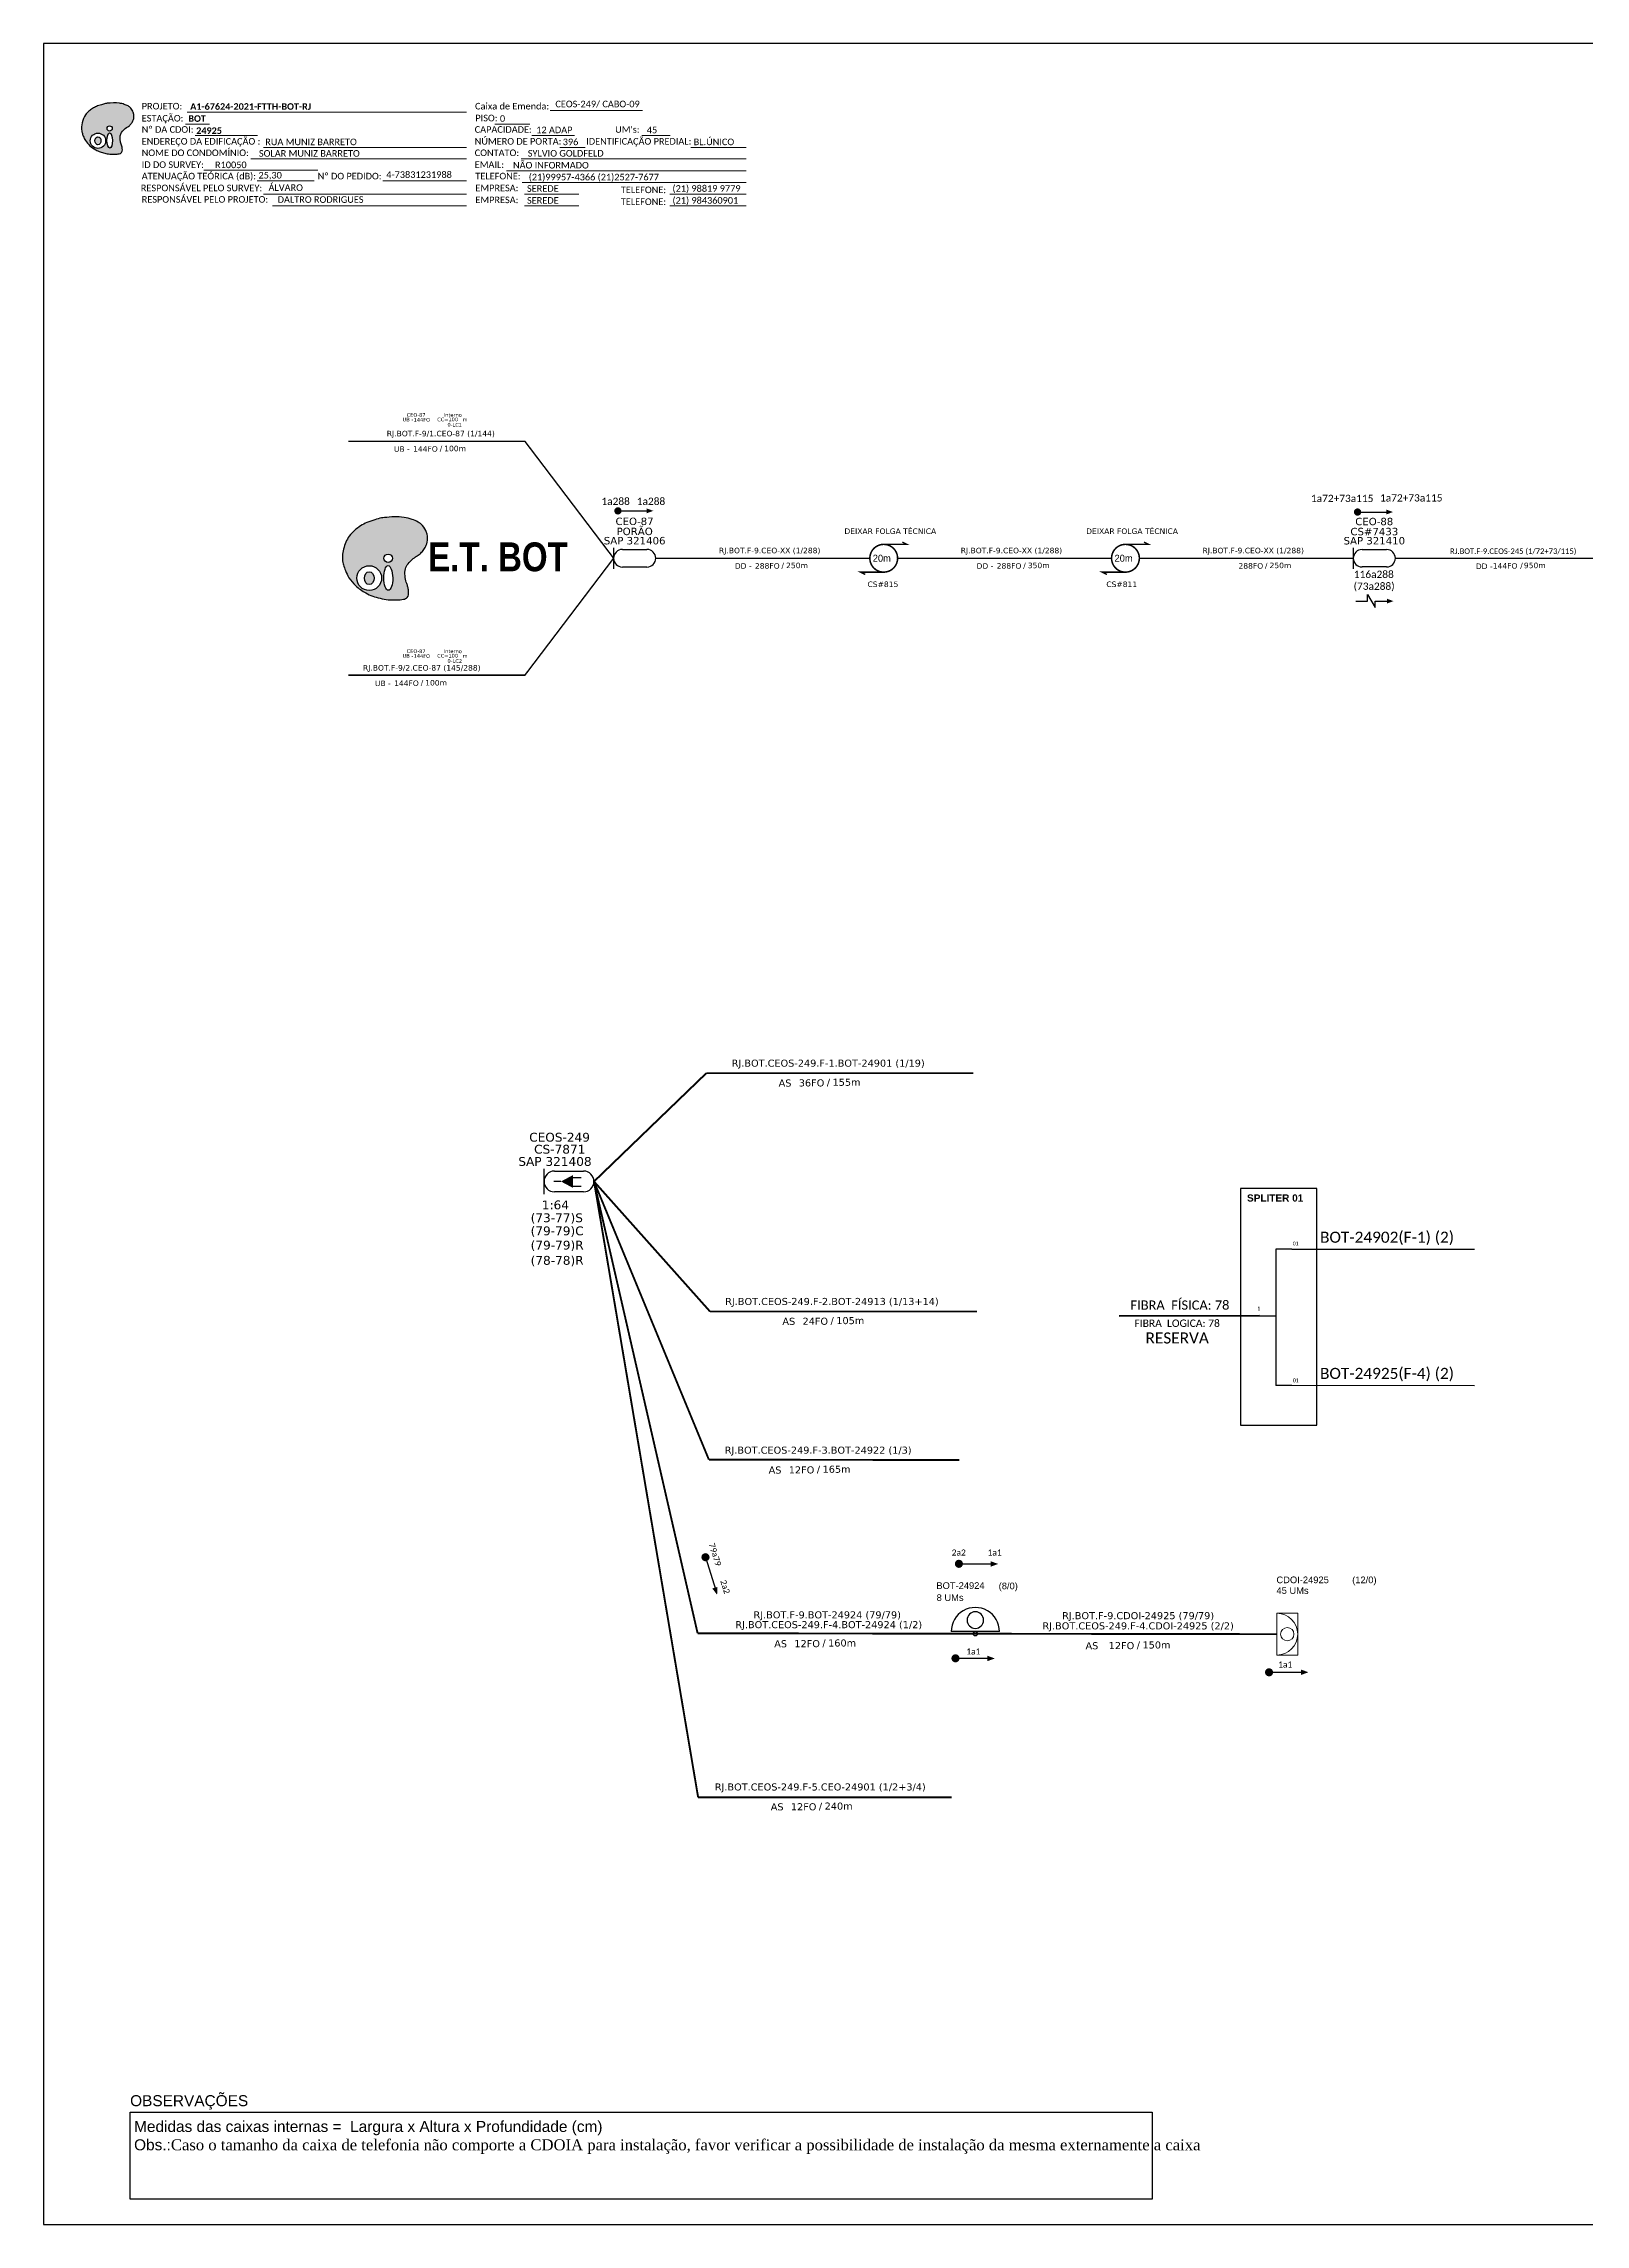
# Model space of a CAD drawing. Header units: metres. Extents: x -1286 to 453, y -500 to 94.
# Drawn here: x -1286 to -866, y -500 to 94 of the extents above; entities that cross this region are included whole.
import ezdxf
from ezdxf.enums import TextEntityAlignment as Align

# ---------------------------------------------------------------- set-up
doc = ezdxf.new("R2010")
doc.units = ezdxf.units.M
for name, color, linetype, lineweight in [("20.0-LEGENDA DOS CDO'S", 1, 'Continuous', 0), ('20.1-CDO_INTERIOR', 1, 'Continuous', 0), ('40.1-ETIQUETAS', 1, 'Continuous', 20)]:
    doc.layers.add(name, color=color, linetype=linetype, lineweight=lineweight)
for name, color, linetype in [('20.4-CEOS', 1, 'Continuous'), ('20.5-CABO AÉREO', 1, 'Continuous'), ('20.5-CEO', 1, 'Continuous'), ('CAP a instalar', 1, 'Continuous'), ('E.T.', 7, 'Continuous'), ('label_cabos', 7, 'Continuous'), ('SETA', 7, 'Continuous'), ('texto', 255, 'Continuous'), ('UNIFILAR', 7, 'Continuous')]:
    doc.layers.add(name, color=color, linetype=linetype)
doc.styles.add('ARIAL', font='arial.ttf')
doc.styles.add('siredit', font='verdana.ttf')
doc.styles.add('SWISS BIT', font='swisscb.ttf')
doc.styles.add('WMF-Calibri0', font='calibri.ttf')
doc.styles.add('WMF-Calibri1', font='calibrib.ttf')
doc.linetypes.add('FENCELINE1', pattern='A,0.25,-0.1,[133,ltypeshp.shx,S=0.1,R=0,X=-0.1,Y=0],-0.1,1', length=1.45)

# ---------------------------------------------------------------- blocks, each defined once
blk = doc.blocks.new('ETIQUETA_RS5F')
at = {"layer": '40.1-ETIQUETAS', "color": 0, "style": 'siredit'}
blk.add_text('/', height=1.5, dxfattribs=at).set_placement((1.58, -1.95), align=Align.MIDDLE_RIGHT)
for tag, p in [('ETIQUETA_R_PRIMARIA', (1.21, 4.1)), ('ETIQUETA_R_SECUNDARIA', (1.21, 2.1)), ('F_ATIVAS/F_MORTAS', (1.14, -4.24))]:
    blk.add_attdef(tag, text='', height=1.5, dxfattribs=at).set_placement(p, align=Align.MIDDLE_CENTER)
for tag, p in [('TIPO_CABO', (-6.58, -2.12)), ('CAP_CABO', (0.4, -2.09))]:
    blk.add_attdef(tag, text='', height=1.5, dxfattribs=at).set_placement(p, align=Align.MIDDLE_RIGHT)
blk.add_attdef('METROS', text='', height=1.5, dxfattribs=at).set_placement((2.14, -1.95), align=Align.MIDDLE_LEFT)
for tag, p in [('FUSÃO_1', (0.85, -8.39)), ('FUSÃO_2', (0.85, -10.6)), ('FUSÃO_3', (0.85, -12.93)), ('FUSÃO_4', (0.85, -15.14)), ('FUSÃO_5', (0.85, -17.16))]:
    blk.add_attdef(tag, text='', height=1.5, dxfattribs=at).set_placement(p, align=Align.CENTER)
blk = doc.blocks.new('Inst CB INT CFOI-SM-UB-144')
at = {"layer": 'label_cabos', "color": 0, "style": 'siredit'}
for tag, flags, p in [('ID_ATIVIDADE', 3, (1.31, 2.67)), ('/', 2, (7.71, -0.05)), ('FATOR', 1, (11.56, 2.55))]:
    blk.add_attdef(tag, text='', height=1, rotation=359.69001, dxfattribs=dict(at, flags=flags)).set_placement(p, align=Align.MIDDLE_CENTER)
for tag, p in [('TIPO_CABO', (1.11, 0)), ('DESTINO_CABO', (3.13, 1.26)), ('CABO', (4.69, -0.05)), ('LANCE', (10.41, 0.02)), ('TIPO_CABO', (13.11, 1.24)), ('UND', (16.46, 0)), ('FID', (13.65, -1.41))]:
    blk.add_attdef(tag, text='', height=1, rotation=359.69001, dxfattribs=at).set_placement(p, align=Align.MIDDLE_CENTER)
blk.add_attdef('QTDE', (11.93, -0.45), '', height=1, rotation=359.69001, dxfattribs=at)
blk = doc.blocks.new('OI')
h = blk.add_hatch(color=40)
edge = h.paths.add_edge_path()
edge.add_spline(control_points=[(4.35, -0.67), (3.92, -0.99), (3.26, -1.5), (2.81, -2.59), (2.9, -3.5), (3.06, -4.27), (3.31, -4.85), (3.37, -5.39), (3.4, -5.88), (3.2, -6.4), (2.54, -6.61), (1.65, -6.63), (0.55, -6.67), (-0.56, -6.42), (-1.61, -6.14), (-2.77, -5.61), (-3.92, -4.77), (-4.89, -3.7), (-5.34, -2.65), (-5.6, -1.94), (-5.85, -0.96), (-5.71, 0.47), (-5.1, 2.02), (-4.14, 3.02), (-3.3, 3.61), (-2.37, 4.16), (-1.36, 4.44), (-0.56, 4.7), (0.79, 4.85), (2.24, 4.97), (3.79, 4.57), (4.67, 4.21), (5.44, 3.65), (5.76, 2.99), (6.03, 2.21), (6.01, 1.46), (5.72, 0.64), (5.31, 0.08), (4.88, -0.38), (4.51, -0.55), (4.35, -0.67)], knot_values=[0, 0, 0, 0, 1.60434, 2.417191, 3.427595, 4.282808, 4.776746, 5.304182, 5.888771, 6.258406, 6.858137, 7.79129, 8.986195, 10.124242, 11.187857, 12.242908, 13.953784, 15.414161, 16.515391, 17.349188, 17.675853, 19.552021, 21.515531, 22.568638, 23.63245, 24.621084, 25.782718, 26.745347, 27.142653, 29.870543, 31.004649, 31.921532, 32.709589, 33.801391, 34.042471, 35.192333, 35.971461, 36.628871, 37.254359, 37.836911, 37.836911, 37.836911, 37.836911], degree=3, periodic=0)
h.paths.add_polyline_path([(1.13, -0.87, -1), (-0.04, -0.87, -1)], flags=16)
edge = h.paths.add_edge_path(flags=16)
edge.add_ellipse((0.56, -3.59), major_axis=(-0.02, 1.71), ratio=0.361305, start_angle=0, end_angle=360)
h.paths.add_polyline_path([(-0.36, -3.62, -1), (-3.8, -3.62, -1)], flags=16)
edge = h.paths.add_edge_path(flags=0)
edge.add_ellipse((-2.08, -3.62), major_axis=(0, 0.885), ratio=0.758294, start_angle=0, end_angle=360)
at = {"color": 40}
for centre, radius in [((-2.08, -3.62), 1.72), ((0.54, -0.87), 0.587)]:
    blk.add_circle(centre, radius, dxfattribs=at)
blk.add_ellipse((-2.08, -3.62), major_axis=(0, 0.885), ratio=0.758294, start_param=-3.141592653589792, end_param=3.141592653589792, dxfattribs=at)
blk.add_ellipse((0.56, -3.59), major_axis=(-0.02, 1.71), ratio=0.361305, dxfattribs=at)
at = {"color": 40, "start_tangent": (-0.800898, -0.598801), "end_tangent": (-0.800898, -0.598801)}
blk.add_spline([(4.35, -0.67), (3.2, -1.78), (2.9, -2.54), (2.92, -3.55), (3.12, -4.38), (3.28, -4.85), (3.37, -5.37), (3.35, -5.95), (3.2, -6.29), (2.66, -6.55), (1.73, -6.63), (0.54, -6.62), (-0.58, -6.41), (-1.6, -6.11), (-2.56, -5.67), (-3.95, -4.67), (-4.89, -3.56), (-5.37, -2.56), (-5.64, -1.78), (-5.72, -1.46), (-5.63, 0.42), (-4.84, 2.22), (-4.13, 2.99), (-3.27, 3.62), (-2.4, 4.09), (-1.3, 4.47), (-0.37, 4.72), (0.02, 4.77), (2.75, 4.8), (3.85, 4.53), (4.69, 4.16), (5.31, 3.68), (5.85, 2.73), (5.93, 2.5), (5.94, 1.35), (5.67, 0.62), (5.29, 0.08), (4.84, -0.36), (4.35, -0.67)], degree=3, dxfattribs=at)

msp = doc.modelspace()

# ---------------------------------------------------------------- linework, layer by layer
at = {"color": 7}
for p, q in [((-939.46, -217.69), (-960.2, -217.69)), ((-960.2, -217.69), (-960.2, -282.07)), ((-939.46, -282.07), (-939.46, -217.69)), ((-960.2, -282.07), (-939.46, -282.07))]:
    msp.add_line(p, q, dxfattribs=at)
at = {"color": 7, "linetype": 'Continuous'}
for p, q in [((-950.63, -234.16), (-950.63, -271.28)), ((-946.2, -234.16), (-950.63, -234.16)), ((-955.01, -252.33), (-950.65, -252.33)), ((-946.2, -271.28), (-950.63, -271.28))]:
    msp.add_line(p, q, dxfattribs=at)
at = {"color": 10, "linetype": 'Continuous'}
for p, q in [((-946.2, -234.16), (-896.55, -234.18)), ((-946.2, -271.26), (-896.55, -271.28))]:
    msp.add_line(p, q, dxfattribs=at)
at = {"color": 0}
for p, q in [((-1262.5, -469.23), (-984.25, -469.23)), ((-1262.5, -492.93), (-1262.5, -469.23)), ((-984.25, -469.23), (-984.25, -492.93)), ((-984.25, -492.93), (-1262.5, -492.93))]:
    msp.add_line(p, q, dxfattribs=at)
msp.add_lwpolyline([(-1286.07, -499.81), (-445.07, -499.81), (-445.07, 94.19), (-1286.07, 94.19)], close=True)
at = {"color": 7, "lineweight": 0}
for points in [[(-1247.47, 72.24), (-1240.92, 72.24)], [(-1246.96, 75.52), (-1170.98, 75.52)], [(-1163.19, 72.28), (-1153.71, 72.28)], [(-1148.15, 76.01), (-1123.01, 76.01)], [(-1244.81, 69.17), (-1227.84, 69.17)], [(-1226.24, 65.93), (-1170.98, 65.93)], [(-1153.14, 69.17), (-1141.52, 69.17)], [(-1145.56, 65.93), (-1138.61, 65.93)], [(-1123.2, 69.17), (-1115.53, 69.17)], [(-1109.86, 65.93), (-1094.82, 65.93)], [(-1242.49, 59.75), (-1211.44, 59.75)], [(-1229.65, 62.82), (-1170.98, 62.82)], [(-1160.06, 59.58), (-1094.8, 59.58)], [(-1156.02, 62.82), (-1094.8, 62.82)], [(-1227.96, 56.79), (-1212.45, 56.79)], [(-1193.73, 56.79), (-1170.96, 56.79)], [(-1155.78, 56.34), (-1094.8, 56.34)], [(-1226.24, 53.23), (-1170.98, 53.23)], [(-1223.75, 49.99), (-1170.98, 49.99)], [(-1155.17, 53.23), (-1140.37, 53.23)], [(-1155.17, 49.99), (-1140.37, 49.99)], [(-1115.57, 53.23), (-1094.8, 53.23)], [(-1115.57, 49.99), (-1094.8, 49.99)]]:
    msp.add_lwpolyline(points, dxfattribs=at)
at = {"color": 7}
for points, const_width in [([(-1130.21, -33.08, 1), (-1129.22, -33.08, 1)], 0.99), ([(-928.84, -33.4, 1), (-927.85, -33.4, 1)], 0.99), ([(-1057.35, -42.2, 1.000012), (-1057.35, -49.76, 0.999978)], 0.42), ([(-991.54, -42.2, 1.000012), (-991.54, -49.76, 0.999978)], 0.42)]:
    msp.add_lwpolyline(points, format="xyb", close=True, dxfattribs=dict(at, const_width=const_width))
at = {"color": 7, "const_width": 0.394}
for points in [[(-1057.35, -42.2), (-1051.05, -42.2), (-1052.31, -41.57)], [(-991.54, -42.2), (-985.24, -42.2), (-986.5, -41.57)], [(-1057.35, -49.76), (-1063.65, -49.76), (-1062.39, -50.39)], [(-991.54, -49.76), (-997.84, -49.76), (-996.58, -50.39)]]:
    msp.add_lwpolyline(points, dxfattribs=at)
at = {"color": 7}
msp.add_lwpolyline([(-925.63, -57.66), (-925.63, -55.9), (-923.54, -59.4), (-923.53, -57.66)], dxfattribs=at)
at = {"const_width": 1.1}
for points in [[(-1106.04, -317.55, 1), (-1105.71, -318.6, 1)], [(-1037.44, -319.88, 1), (-1036.34, -319.88, 1)], [(-1038.36, -345.62, 1), (-1037.26, -345.62, 1)]]:
    msp.add_lwpolyline(points, format="xyb", close=True, dxfattribs=at)
msp.add_lwpolyline([(-952.99, -349.43, 1.1, 1.1, 1), (-951.89, -349.43, 1.1, 1.1, 1)], format="xyseb", close=True)
at = {"layer": '20.1-CDO_INTERIOR', "color": 1, "lineweight": 18}
msp.add_lwpolyline([(-944.64, -344.72), (-944.64, -333.35), (-950.32, -333.35), (-950.32, -344.72)], close=True, dxfattribs=at)
msp.add_circle((-947.48, -339.04), 1.82, dxfattribs=at)
msp.add_arc((-950.32, -339.04), 5.68, 270, 90, dxfattribs=at)
at = {"layer": '20.4-CEOS', "color": 5}
for p, q in [((-1147.01, -212.9), (-1139.06, -212.9)), ((-1139.06, -218.57), (-1147.01, -218.57))]:
    msp.add_line(p, q, dxfattribs=at)
for points in [[(-1149.84, -219.15), (-1149.84, -212.32)], [(-1145.23, -215.74), (-1147.14, -215.74)], [(-1142.09, -214.61), (-1139.68, -214.61)], [(-1142.09, -216.97), (-1139.68, -216.97)]]:
    msp.add_lwpolyline(points, dxfattribs=at)
msp.add_lwpolyline([(-1145.23, -215.74, 0, 3.5, 0), (-1141.94, -215.74, 3.5, 3.5, 0)], format="xyseb", dxfattribs=at)
for centre, start, end in [((-1147.01, -215.74), 90, 270), ((-1139.06, -215.74), 270, 90)]:
    msp.add_arc(centre, 2.83, start, end, dxfattribs=at)
at = {"layer": '20.5-CABO AÉREO', "color": 7, "ltscale": 50, "const_width": 0.4}
for points in [[(-1203.11, -14.15), (-1155.03, -14.15), (-1130.89, -45.98)], [(-1203.11, -77.81), (-1155.03, -77.81), (-1130.89, -45.98)], [(-1119.39, -45.98), (-1061.13, -45.98)], [(-1053.57, -45.98), (-995.32, -45.98)], [(-987.76, -45.98), (-929.5, -45.98)]]:
    msp.add_lwpolyline(points, dxfattribs=at)
at = {"layer": '20.5-CEO', "color": 7}
for p, q in [((-1128.51, -43.59), (-1121.81, -43.59)), ((-927.12, -43.6), (-920.44, -43.6)), ((-1121.81, -48.37), (-1128.51, -48.37)), ((-920.44, -48.36), (-927.12, -48.36))]:
    msp.add_line(p, q, dxfattribs=at)
for points in [[(-1130.89, -43.1), (-1130.89, -48.86)], [(-929.5, -43.11), (-929.5, -48.85)]]:
    msp.add_lwpolyline(points, dxfattribs=at)
for centre, radius, start, end in [((-1128.51, -45.98), 2.39, 90, 270), ((-1121.81, -45.98), 2.39, 270, 90), ((-927.12, -45.98), 2.38, 90, 270), ((-920.44, -45.98), 2.38, 270, 90)]:
    msp.add_arc(centre, radius, start, end, dxfattribs=at)
at = {"layer": '40.1-ETIQUETAS', "color": 7, "const_width": 0.4}
msp.add_lwpolyline([(-918, -45.98), (-859.77, -45.98)], dxfattribs=at)
at = {"layer": 'CAP a instalar', "color": 7, "linetype": 'FENCELINE1', "ltscale": 7, "const_width": 0.513}
for points in [[(-1105.66, -186.25), (-1136.22, -215.74)], [(-1105.66, -186.25), (-1032.96, -186.25)], [(-1136.22, -215.74), (-1104.64, -251.16)], [(-1136.22, -215.74), (-1104.95, -291.5)], [(-1107.88, -383.46), (-1136.22, -215.74)], [(-1104.64, -251.16), (-1031.94, -251.16)], [(-1104.95, -291.5), (-1036.74, -291.61)], [(-1107.88, -383.46), (-1038.83, -383.49)]]:
    msp.add_lwpolyline(points, dxfattribs=at)
at = {"layer": 'CAP a instalar', "color": 5, "linetype": 'FENCELINE1', "ltscale": 7, "const_width": 0.513}
for points in [[(-1136.22, -215.74), (-1108.02, -338.8)], [(-1108.02, -338.8), (-1032.35, -338.92)]]:
    msp.add_lwpolyline(points, dxfattribs=at)
at = {"layer": 'CAP a instalar', "color": 1, "linetype": 'FENCELINE1', "ltscale": 7, "const_width": 0.513}
msp.add_lwpolyline([(-1032.35, -338.92), (-950.37, -339.04)], dxfattribs=at)
at = {"layer": 'label_cabos', "color": 5}
msp.add_line((-1025.87, -338.32), (-1038.96, -338.32), dxfattribs=at)
for centre, major_axis, end_param in [((-1032.41, -338.32), (4.63, 4.63), 8.63938), ((-1032.41, -335.21), (1.6, 1.6), 11.780972), ((-1032.41, -338.92), (0.428, 0.428), 11.780972)]:
    msp.add_ellipse(centre, major_axis=major_axis, ratio=1, start_param=5.497787, end_param=end_param, dxfattribs=at)
at = {"layer": 'SETA', "color": 7}
for points in [[(-1129.71, -33.08), (-1121.2, -33.08)], [(-928.34, -33.4), (-919.83, -33.4)], [(-928.79, -57.66), (-925.63, -57.66)], [(-923.53, -57.66), (-920.37, -57.66)]]:
    msp.add_lwpolyline(points, dxfattribs=at)
at = {"layer": 'SETA'}
for points in [[(-1105.87, -318.08), (-1103.04, -327.1)], [(-1036.89, -319.88), (-1027.44, -319.88)], [(-1037.81, -345.62), (-1028.35, -345.62)], [(-952.44, -349.43), (-942.98, -349.43)]]:
    msp.add_lwpolyline(points, dxfattribs=at)
at = {"layer": 'SETA', "color": 7}
for points in [[(-1121.88, -32.41), (-1120.07, -33.07), (-1121.88, -33.73)], [(-920.51, -32.73), (-918.7, -33.39), (-920.51, -34.05)], [(-920.37, -57), (-918.56, -57.66), (-920.37, -58.32)]]:
    msp.add_solid(points, dxfattribs=at)
at = {"layer": 'SETA'}
for points in [[(-1028.2, -319.19), (-1026.18, -319.92), (-1028.2, -320.65)], [(-1102.61, -326.17), (-1102.71, -328.31), (-1104.01, -326.61)], [(-1029.11, -344.93), (-1027.09, -345.66), (-1029.11, -346.39)], [(-943.74, -348.68), (-941.72, -349.42), (-943.74, -350.15)]]:
    msp.add_solid(points, dxfattribs=at)
at = {"layer": 'UNIFILAR', "color": 1, "linetype": 'Continuous', "lineweight": 60}
msp.add_line((-955.01, -252.33), (-993.28, -252.46), dxfattribs=at)

# ---------------------------------------------------------------- block references
at = {"color": 7, "xscale": 1.213923925163967, "yscale": 1.213923925163967, "zscale": 1.213923925163967, "rotation": 0.1532896023949059}
msp.add_blockref('OI', (-1268.76, 72.14), dxfattribs=at)
at = {"layer": '40.1-ETIQUETAS', "color": 7}
ref = msp.add_blockref('ETIQUETA_RS5F', (-1179.12, -14.12), dxfattribs=at)
ref.add_attrib('ETIQUETA_R_SECUNDARIA', 'RJ.BOT.F-9/1.CEO-87 (1/144)', dxfattribs={"color": 0, "height": 1.5, "style": 'siredit'}).set_placement((-1177.94, -12.02), align=Align.MIDDLE_CENTER)
ref.add_attrib('TIPO_CABO', 'UB - ', dxfattribs={"color": 0, "height": 1.5, "style": 'siredit'}).set_placement((-1185.74, -16.24), align=Align.MIDDLE_RIGHT)
ref.add_attrib('CAP_CABO', '144FO', dxfattribs={"color": 0, "height": 1.5, "style": 'siredit'}).set_placement((-1178.76, -16.21), align=Align.MIDDLE_RIGHT)
ref.add_attrib('METROS', '100m', dxfattribs={"color": 0, "height": 1.5, "style": 'siredit'}).set_placement((-1177.01, -16.08), align=Align.MIDDLE_LEFT)
ref = msp.add_blockref('ETIQUETA_RS5F', (-1184.3, -77.93), dxfattribs=at)
ref.add_attrib('ETIQUETA_R_SECUNDARIA', 'RJ.BOT.F-9/2.CEO-87 (145/288)', dxfattribs={"color": 0, "height": 1.5, "style": 'siredit'}).set_placement((-1183.12, -75.83), align=Align.MIDDLE_CENTER)
ref.add_attrib('TIPO_CABO', 'UB - ', dxfattribs={"color": 0, "height": 1.5, "style": 'siredit'}).set_placement((-1190.91, -80.05), align=Align.MIDDLE_RIGHT)
ref.add_attrib('CAP_CABO', '144FO', dxfattribs={"color": 0, "height": 1.5, "style": 'siredit'}).set_placement((-1183.93, -80.03), align=Align.MIDDLE_RIGHT)
ref.add_attrib('METROS', '100m', dxfattribs={"color": 0, "height": 1.5, "style": 'siredit'}).set_placement((-1182.19, -79.89), align=Align.MIDDLE_LEFT)
ref = msp.add_blockref('ETIQUETA_RS5F', (-1073.99, -186.21), dxfattribs=dict(at, xscale=1.283039983498748, yscale=1.283039983498748, zscale=1.283039983498748))
ref.add_attrib('ETIQUETA_R_SECUNDARIA', 'RJ.BOT.CEOS-249.F-1.BOT-24901 (1/19)', dxfattribs={"color": 0, "height": 1.9246, "style": 'siredit'}).set_placement((-1072.47, -183.51), align=Align.MIDDLE_CENTER)
ref.add_attrib('TIPO_CABO', 'AS', dxfattribs={"color": 0, "height": 1.925, "style": 'siredit'}).set_placement((-1082.48, -188.92), align=Align.MIDDLE_RIGHT)
ref.add_attrib('CAP_CABO', '36FO', dxfattribs={"color": 0, "height": 1.925, "style": 'siredit'}).set_placement((-1073.52, -188.89), align=Align.MIDDLE_RIGHT)
ref.add_attrib('METROS', '155m', dxfattribs={"color": 0, "height": 1.925, "style": 'siredit'}).set_placement((-1071.28, -188.71), align=Align.MIDDLE_LEFT)
ref = msp.add_blockref('ETIQUETA_RS5F', (-1072.97, -251.12), dxfattribs=dict(at, xscale=1.283039983498748, yscale=1.283039983498748, zscale=1.283039983498748))
ref.add_attrib('ETIQUETA_R_SECUNDARIA', 'RJ.BOT.CEOS-249.F-2.BOT-24913 (1/13+14)', dxfattribs={"color": 0, "height": 1.9246, "style": 'siredit'}).set_placement((-1071.45, -248.42), align=Align.MIDDLE_CENTER)
ref.add_attrib('TIPO_CABO', 'AS', dxfattribs={"color": 0, "height": 1.925, "style": 'siredit'}).set_placement((-1081.46, -253.83), align=Align.MIDDLE_RIGHT)
ref.add_attrib('CAP_CABO', '24FO', dxfattribs={"color": 0, "height": 1.925, "style": 'siredit'}).set_placement((-1072.5, -253.81), align=Align.MIDDLE_RIGHT)
ref.add_attrib('METROS', '105m', dxfattribs={"color": 0, "height": 1.925, "style": 'siredit'}).set_placement((-1070.26, -253.63), align=Align.MIDDLE_LEFT)
ref = msp.add_blockref('ETIQUETA_RS5F', (-1076.71, -291.62), dxfattribs=dict(at, xscale=1.283039983498748, yscale=1.283039983498748, zscale=1.283039983498748))
ref.add_attrib('ETIQUETA_R_SECUNDARIA', 'RJ.BOT.CEOS-249.F-3.BOT-24922 (1/3)', dxfattribs={"color": 0, "height": 1.9246, "style": 'siredit'}).set_placement((-1075.2, -288.92), align=Align.MIDDLE_CENTER)
ref.add_attrib('TIPO_CABO', 'AS', dxfattribs={"color": 0, "height": 1.925, "style": 'siredit'}).set_placement((-1085.2, -294.33), align=Align.MIDDLE_RIGHT)
ref.add_attrib('CAP_CABO', '12FO', dxfattribs={"color": 0, "height": 1.925, "style": 'siredit'}).set_placement((-1076.24, -294.3), align=Align.MIDDLE_RIGHT)
ref.add_attrib('METROS', '165m', dxfattribs={"color": 0, "height": 1.925, "style": 'siredit'}).set_placement((-1074, -294.12), align=Align.MIDDLE_LEFT)
at = {"layer": 'E.T.', "color": 7, "xscale": 1.965288924615791, "yscale": 1.965288909013875, "zscale": 1.965288907678581}
msp.add_blockref('OI', (-1193.34, -44.29), dxfattribs=at)
at = {"layer": 'label_cabos', "color": 7, "lineweight": 0}
ref = msp.add_blockref('Inst CB INT CFOI-SM-UB-144', (-1187.79, -8.2), dxfattribs=at)
ref.add_attrib('DESTINO_CABO', 'CEO-87', dxfattribs={"color": 0, "height": 1, "rotation": 359.69001, "style": 'siredit'}).set_placement((-1184.66, -6.94), align=Align.MIDDLE_CENTER)
ref.add_attrib('CABO', '144FO', dxfattribs={"color": 0, "height": 1, "rotation": 359.69001, "style": 'siredit'}).set_placement((-1183.1, -8.25), align=Align.MIDDLE_CENTER)
ref.add_attrib('TIPO_CABO', 'Interno', dxfattribs={"color": 0, "height": 1, "rotation": 359.69001, "style": 'siredit'}).set_placement((-1174.68, -6.95), align=Align.MIDDLE_CENTER)
ref.add_attrib('FID', '0-LC1', dxfattribs={"color": 0, "height": 1, "rotation": 359.69001, "style": 'siredit'}).set_placement((-1174.14, -9.61), align=Align.MIDDLE_CENTER)
ref.add_attrib('LANCE', 'CC=', dxfattribs={"color": 0, "height": 1, "rotation": 359.69001, "style": 'siredit'}).set_placement((-1177.38, -8.18), align=Align.MIDDLE_CENTER)
ref.add_attrib('UND', 'm', dxfattribs={"color": 0, "height": 1, "rotation": 359.69001, "style": 'siredit'}).set_placement((-1171.33, -8.2), align=Align.MIDDLE_CENTER)
ref.add_attrib('TIPO_CABO', 'UB - ', dxfattribs={"color": 0, "height": 1, "rotation": 359.69001, "style": 'siredit'}).set_placement((-1186.68, -8.2), align=Align.MIDDLE_CENTER)
ref.add_attrib('QTDE', '100', (-1175.86, -8.65), dxfattribs={"color": 0, "height": 1, "rotation": 359.69001, "style": 'siredit'})
ref = msp.add_blockref('Inst CB INT CFOI-SM-UB-144', (-1187.79, -72.56), dxfattribs=at)
ref.add_attrib('DESTINO_CABO', 'CEO-87', dxfattribs={"color": 0, "height": 1, "rotation": 359.69001, "style": 'siredit'}).set_placement((-1184.66, -71.3), align=Align.MIDDLE_CENTER)
ref.add_attrib('CABO', '144FO', dxfattribs={"color": 0, "height": 1, "rotation": 359.69001, "style": 'siredit'}).set_placement((-1183.1, -72.61), align=Align.MIDDLE_CENTER)
ref.add_attrib('TIPO_CABO', 'Interno', dxfattribs={"color": 0, "height": 1, "rotation": 359.69001, "style": 'siredit'}).set_placement((-1174.68, -71.32), align=Align.MIDDLE_CENTER)
ref.add_attrib('FID', '0-LC2', dxfattribs={"color": 0, "height": 1, "rotation": 359.69001, "style": 'siredit'}).set_placement((-1174.14, -73.97), align=Align.MIDDLE_CENTER)
ref.add_attrib('LANCE', 'CC=', dxfattribs={"color": 0, "height": 1, "rotation": 359.69001, "style": 'siredit'}).set_placement((-1177.38, -72.54), align=Align.MIDDLE_CENTER)
ref.add_attrib('UND', 'm', dxfattribs={"color": 0, "height": 1, "rotation": 359.69001, "style": 'siredit'}).set_placement((-1171.33, -72.56), align=Align.MIDDLE_CENTER)
ref.add_attrib('TIPO_CABO', 'UB - ', dxfattribs={"color": 0, "height": 1, "rotation": 359.69001, "style": 'siredit'}).set_placement((-1186.68, -72.56), align=Align.MIDDLE_CENTER)
ref.add_attrib('QTDE', '100', (-1175.86, -73.02), dxfattribs={"color": 0, "height": 1, "rotation": 359.69001, "style": 'siredit'})

# ---------------------------------------------------------------- texts
at = {"color": 7, "lineweight": 0, "style": 'WMF-Calibri0'}
for s, height, p in [('PROJETO:', 1.793, (-1259.36, 76.26)), ('Caixa de Emenda:', 1.7927, (-1168.6, 76.26)), ('ESTAÇÃO:', 1.793, (-1259.36, 72.98)), ('Nº DA CDOI:', 1.7927, (-1259.36, 69.91)), ('CAPACIDADE:', 1.7927, (-1168.71, 69.91)), ('PISO:', 1.793, (-1168.53, 73.03)), ("UM's:", 1.793, (-1130.47, 69.91)), ('ENDEREÇO DA EDIFICAÇÃO :', 1.7927, (-1259.36, 66.68)), ('NOME DO CONDOMÍNIO:', 1.7927, (-1259.36, 63.56)), ('CONTATO:', 1.793, (-1168.71, 63.56)), ('NÚMERO DE PORTA:', 1.7927, (-1168.71, 66.68)), ('IDENTIFICAÇÃO PREDIAL:', 1.7927, (-1138.34, 66.68)), ('ATENUAÇÃO TEÓRICA (dB):', 1.7927, (-1259.36, 57.21)), ('ID DO SURVEY:', 1.7927, (-1259.36, 60.33)), ('EMAIL:', 1.793, (-1168.71, 60.33)), ('RESPONSÁVEL PELO SURVEY:', 1.7927, (-1259.6, 53.98)), ('Nº DO PEDIDO:', 1.7927, (-1211.44, 57.21)), ('TELEFONE:', 1.793, (-1168.53, 57.21)), ('EMPRESA:', 1.793, (-1168.53, 53.98)), ('TELEFONE:', 1.793, (-1128.93, 53.47)), ('RESPONSÁVEL PELO PROJETO:', 1.7927, (-1259.36, 50.87)), ('EMPRESA:', 1.793, (-1168.53, 50.74)), ('TELEFONE:', 1.793, (-1128.93, 50.24))]:
    msp.add_text(s, height=height, dxfattribs=at).set_placement(p)
at = {"color": 7}
for s, height, style, p in [('A1-67624-2021-FTTH-BOT-RJ', 1.7927, 'WMF-Calibri1', (-1246.16, 76.17)), ('CEOS-249/ CABO-09', 1.7927, 'WMF-Calibri0', (-1146.75, 76.85)), ('BOT', 1.793, 'WMF-Calibri1', (-1246.68, 72.89)), ('0', 1.79, 'WMF-Calibri0', (-1161.84, 72.88)), ('12 ADAP', 1.793, 'WMF-Calibri0', (-1151.96, 69.79)), ('45', 1.793, 'WMF-Calibri0', (-1121.85, 69.77)), ('RUA MUNIZ BARRETO', 1.7927, 'WMF-Calibri0', (-1225.73, 66.52)), ('396', 1.793, 'WMF-Calibri0', (-1144.74, 66.53)), ('BL.ÚNICO', 1.793, 'WMF-Calibri0', (-1109.1, 66.53)), ('R10050', 1.793, 'WMF-Calibri0', (-1239.4, 60.28)), ('SOLAR MUNIZ BARRETO', 1.7927, 'WMF-Calibri0', (-1227.45, 63.39)), ('4-73831231988', 1.7927, 'WMF-Calibri0', (-1192.78, 57.62)), ('NÃO INFORMADO', 1.7927, 'WMF-Calibri0', (-1158.28, 60.18)), ('SYLVIO GOLDFELD', 1.7927, 'WMF-Calibri0', (-1154.25, 63.42)), ('25,30', 1.793, 'WMF-Calibri0', (-1227.58, 57.45)), ('ÁLVARO', 1.793, 'WMF-Calibri0', (-1224.84, 54.07)), ('SEREDE', 1.793, 'WMF-Calibri0', (-1154.47, 53.83)), ('(21)99957-4366 (21)2527-7677', 1.7927, 'WMF-Calibri0', (-1154, 56.94)), ('(21) 98819 9779', 1.7927, 'WMF-Calibri0', (-1114.86, 53.83)), ('DALTRO RODRIGUES', 1.7927, 'WMF-Calibri0', (-1222.35, 50.83)), ('SEREDE', 1.793, 'WMF-Calibri0', (-1154.47, 50.59)), ('(21) 984360901', 1.7927, 'WMF-Calibri0', (-1114.86, 50.59))]:
    msp.add_text(s, height=height, dxfattribs=dict(at, style=style)).set_placement(p)
at = {"color": 7, "style": 'WMF-Calibri1'}
msp.add_text('24925', height=1.793, dxfattribs=at).set_placement((-1241.03, 69.6), align=Align.CENTER)
at = {"color": 7}
for p in [(-1060.33, -46.92), (-994.51, -46.92)]:
    msp.add_text('20m', height=1.89, dxfattribs=at).set_placement(p)
at = {"style": 'ARIAL'}
msp.add_text('OBSERVAÇÕES', height=3, dxfattribs=at).set_placement((-1262.52, -467.61))
at = {"color": 7, "char_height": 1.98, "width": 25.1052, "attachment_point": 5}
for s, insert in [('{\\fCalibri|b0|i0|c0|p34;\\C7;1a288}', (-1130.34, -30.48)), ('{\\fCalibri|b0|i0|c0|p34;\\C7;1a288}', (-1120.71, -30.48)), ('{\\fCalibri|b0|i0|c0|p34;1a72+73a115}', (-932.53, -29.69)), ('{\\fCalibri|b0|i0|c0|p34;1a72+73a115}', (-913.73, -29.55)), ('{\\fCalibri|b0|i0|c0|p34;\\C7;(73a288)}', (-923.84, -53.81)), ('{\\fCalibri|b0|i0|c0|p34;116a288}', (-923.92, -50.37))]:
    msp.add_mtext(s, dxfattribs=dict(at, insert=insert))
at = {"color": 1, "insert": (-948.05, -347.31), "char_height": 1.65, "width": 27.8947, "attachment_point": 5, "style": 'ARIAL'}
msp.add_mtext('\\C7;\\fCalibri|b0|i0|c0|p34;1a1', dxfattribs=at)
at = {"insert": (-1261.44, -471.63), "char_height": 3, "width": 277.1819, "attachment_point": 1, "style": 'ARIAL'}
msp.add_mtext('Medidas das caixas internas =  Largura x Altura x Profundidade (cm)\\PObs.:{\\fTimes New Roman|b0|i0|c0|p16;Caso o tamanho da caixa de telefonia não comporte a CDOIA para instalação, favor verificar a possibilidade de instalação da mesma externamente a caixa}', dxfattribs=at)
at = {"layer": "20.0-LEGENDA DOS CDO'S", "color": 5, "style": 'ARIAL'}
msp.add_text('BOT-24924', height=1.817, rotation=0.11799, dxfattribs=at).set_placement((-1043.01, -326.73))
msp.add_text('       (8/0)', height=1.8175, rotation=0.11799, dxfattribs=at).set_placement((-1025.91, -326.82), align=Align.CENTER)
at = {"layer": "20.0-LEGENDA DOS CDO'S", "color": 1, "linetype": 'Continuous', "style": 'ARIAL'}
for s, p in [('45 UMs', (-950.42, -328.07)), ('CDOI-24925', (-950.43, -325.16)), ('(12/0)', (-929.81, -325.16))]:
    msp.add_text(s, height=1.819, dxfattribs=at).set_placement(p)
at = {"layer": '20.1-CDO_INTERIOR', "color": 5, "style": 'ARIAL'}
msp.add_text('8 UMs', height=1.817, rotation=0.11799, dxfattribs=at).set_placement((-1042.94, -330.01))
at = {"layer": '20.4-CEOS', "color": 7, "style": 'siredit'}
for s, height, p in [('CEO-87', 2.015, (-1125.18, -34.92)), ('CEO-88', 2.007, (-923.8, -34.97))]:
    msp.add_text(s, height=height, dxfattribs=at).set_placement(p, align=Align.TOP_CENTER)
at = {"layer": '20.4-CEOS', "color": 5, "linetype": 'Continuous', "style": 'siredit'}
for s, p in [('CEOS-249', (-1145.6, -202.48)), ('CS-7871', (-1145.56, -205.75)), ('SAP 321408', (-1146.85, -209.08)), ('(73-77)S', (-1146.36, -224.42)), ('1:64', (-1146.74, -220.92)), ('(78-78)R', (-1146.27, -236.02))]:
    msp.add_text(s, height=2.401, dxfattribs=at).set_placement(p, align=Align.TOP_CENTER)
at = {"layer": '20.4-CEOS', "color": 1, "linetype": 'Continuous', "style": 'siredit'}
msp.add_text('(79-79)C', height=2.401, dxfattribs=at).set_placement((-1146.27, -227.99), align=Align.TOP_CENTER)
at = {"layer": '20.4-CEOS', "color": 3, "linetype": 'Continuous', "style": 'siredit'}
msp.add_text('(79-79)R', height=2.401, dxfattribs=at).set_placement((-1146.27, -231.87), align=Align.TOP_CENTER)
at = {"layer": '20.5-CEO', "color": 7, "style": 'siredit'}
for s, height, p in [('SAP 321406', 2.024, (-1125.16, -40.18)), ('PORÃO', 2.024, (-1125.16, -37.66)), ('SAP 321410', 2.016, (-923.78, -40.2)), ('CS#7433', 2.016, (-923.78, -37.7))]:
    msp.add_text(s, height=height, dxfattribs=at).set_placement(p, align=Align.TOP_CENTER)
at = {"layer": '40.1-ETIQUETAS', "color": 7, "style": 'siredit'}
for s, p in [('DEIXAR FOLGA TÉCNICA', (-1055.56, -38.61)), ('DEIXAR FOLGA TÉCNICA', (-989.74, -38.61)), ('RJ.BOT.F-9.CEO-XX (1/288)', (-1088.4, -43.87)), ('RJ.BOT.F-9.CEO-XX (1/288)', (-1022.58, -43.88)), ('RJ.BOT.F-9.CEO-XX (1/288)', (-956.76, -43.88)), ('CS#815', (-1057.57, -53.07)), ('CS#811', (-992.55, -53.07))]:
    msp.add_text(s, height=1.5, dxfattribs=at).set_placement(p, align=Align.MIDDLE_CENTER)
for s, height, p in [('DD - ', 1.5, (-1092.66, -48.09)), ('288FO', 1.5, (-1085.68, -48.07)), ('/', 1.5, (-1084.5, -47.93)), ('DD - ', 1.5, (-1026.84, -48.09)), ('288FO', 1.5, (-1019.86, -48.07)), ('/', 1.5, (-1018.68, -47.93)), ('288FO', 1.5, (-954.04, -48.07)), ('/', 1.5, (-952.86, -47.93)), ('DD - ', 1.5, (-890.92, -48.16)), ('144FO', 1.5, (-884.81, -48.07)), ('/', 1.5, (-883.36, -47.93)), ('/', 1.92, (-1073.17, -341.44)), ('/', 1.92, (-1074.12, -385.87))]:
    msp.add_text(s, height=height, dxfattribs=at).set_placement(p, align=Align.MIDDLE_RIGHT)
for s, p in [('250m', (-1083.93, -47.93)), ('350m', (-1018.12, -47.93)), ('250m', (-952.3, -47.93)), ('950m', (-883.06, -47.93))]:
    msp.add_text(s, height=1.5, dxfattribs=at).set_placement(p, align=Align.MIDDLE_LEFT)
at = {"layer": '40.1-ETIQUETAS', "color": 3, "linetype": 'Continuous', "style": 'siredit'}
for s, p in [('RJ.BOT.CEOS-249.F-4.BOT-24924 (1/2)', (-1072.33, -336.45)), ('RJ.BOT.CEOS-249.F-4.CDOI-24925 (2/2)', (-988.09, -336.78))]:
    msp.add_text(s, height=1.9246, dxfattribs=at).set_placement(p, align=Align.MIDDLE_CENTER)
at = {"layer": '40.1-ETIQUETAS', "color": 1, "linetype": 'Continuous', "style": 'siredit'}
for s, p in [('RJ.BOT.F-9.BOT-24924 (79/79)', (-1072.73, -333.78)), ('RJ.BOT.F-9.CDOI-24925 (79/79)', (-988.09, -334))]:
    msp.add_text(s, height=1.9246, dxfattribs=at).set_placement(p, align=Align.MIDDLE_CENTER)
at = {"layer": '40.1-ETIQUETAS', "color": 7, "linetype": 'Continuous', "style": 'siredit'}
for s, p in [('AS', (-1083.68, -341.65)), ('12FO', (-1074.72, -341.62)), ('AS', (-1084.63, -386.07)), ('12FO', (-1075.67, -386.05))]:
    msp.add_text(s, height=1.925, dxfattribs=at).set_placement(p, align=Align.MIDDLE_RIGHT)
for s, p in [('160m', (-1072.49, -341.44)), ('240m', (-1073.43, -385.87))]:
    msp.add_text(s, height=1.925, dxfattribs=at).set_placement(p, align=Align.MIDDLE_LEFT)
at = {"layer": '40.1-ETIQUETAS', "color": 1, "linetype": 'Continuous', "style": 'siredit'}
for s, p in [('AS ', (-998.09, -342.19)), ('12FO', (-989.14, -342.16))]:
    msp.add_text(s, height=1.925, dxfattribs=at).set_placement(p, align=Align.MIDDLE_RIGHT)
at = {"layer": '40.1-ETIQUETAS', "color": 1, "style": 'siredit'}
msp.add_text('/', height=1.92, dxfattribs=at).set_placement((-987.58, -341.98), align=Align.MIDDLE_RIGHT)
at = {"layer": '40.1-ETIQUETAS', "color": 1, "linetype": 'Continuous', "style": 'siredit'}
msp.add_text('150m', height=1.925, dxfattribs=at).set_placement((-986.9, -341.98), align=Align.MIDDLE_LEFT)
at = {"layer": '40.1-ETIQUETAS', "color": 7, "linetype": 'Continuous', "style": 'siredit'}
msp.add_text('RJ.BOT.CEOS-249.F-5.CEO-24901 (1/2+3/4)', height=1.9246, dxfattribs=at).set_placement((-1074.63, -380.66), align=Align.MIDDLE_CENTER)
at = {"layer": '40.1-ETIQUETAS', "color": 7, "insert": (-885.97, -44.22), "char_height": 1.5, "width": 60.0234, "attachment_point": 5, "style": 'siredit'}
msp.add_mtext('{\\fCalibri|b0|i0|c0|p34;RJ.BOT.F-9.CEOS-245 (1/72+73/115) }', dxfattribs=at)
at = {"layer": 'E.T.', "color": 7, "style": 'SWISS BIT'}
msp.add_text('E.T. BOT', height=7.861, dxfattribs=at).set_placement((-1162.37, -49.53), align=Align.CENTER)
at = {"layer": 'texto'}
for s, insert, char_height, width, attachment_point in [('\\C10;\\fArial|b1|i0|c0|p34;SPLITER 01', (-950.78, -220.25), 1.9528, 18.2841, 5), ('\\C7;\\fCalibri|b0|i0|c0|p34;BOT-24902(F-1) (2)', (-938.55, -229.41), 3.0175, 90.9653, 1), ('\\C7;\\fArial|b0|i0|;\\H1.0273588255048;01 ', (-945.18, -232.64, 1.1), 1.9528, 3.9163, 5), ('\\C7;\\fCalibri|b0|i0|c0|p34;FIBRA  FÍSICA: 78', (-976.7, -249.42), 2.5145, 38.016, 5), ('\\C7;\\fCalibri|b0|i0|c0|p34;FIBRA  LOGICA: 78', (-977.46, -254.36), 2.0117, 38.016, 5), ('\\C7;\\fArial|b0|i0|;\\H1.0273588255048;1', (-955.2, -250.33), 1.9528, 1.9343, 5), ('{\\fCalibri|b0|i0|c0|p34;\\C1;RESERVA }', (-986.08, -256.85), 3.0175, 90.9653, 1), ('{\\fCalibri|b0|i0|c0|p34;\\C3;BOT-24925(F-4) (2)  \\Ftxt.shx|c0;}', (-938.56, -266.51), 3.0175, 90.9653, 1), ('\\C7;\\fArial|b0|i0|;\\H1.0273588255048;01 ', (-945.16, -269.92, 1.1), 1.9528, 3.9163, 5), ('{\\fCalibri|b0|i0|c0|p34;\\C7;2a2}', (-1036.92, -316.81), 1.65, 27.8947, 5), ('\\C7;\\fCalibri|b0|i0|c0|p34;1a1', (-1027.15, -316.81), 1.65, 27.8947, 5), ('\\C7;\\fCalibri|b0|i0|c0|p34;1a1', (-1032.95, -343.76), 1.65, 27.8947, 5)]:
    msp.add_mtext(s, dxfattribs=dict(at, insert=insert, char_height=char_height, width=width, attachment_point=attachment_point))
at = {"layer": 'texto', "insert": (-1102.1, -321.13), "char_height": 1.65, "width": 27.8947, "attachment_point": 5, "rotation": 287.3925}
msp.add_mtext('{\\fCalibri|b0|i0|c0|p34;\\C1;79a79       2a2}', dxfattribs=at)

doc.saveas('drawing.dxf')
